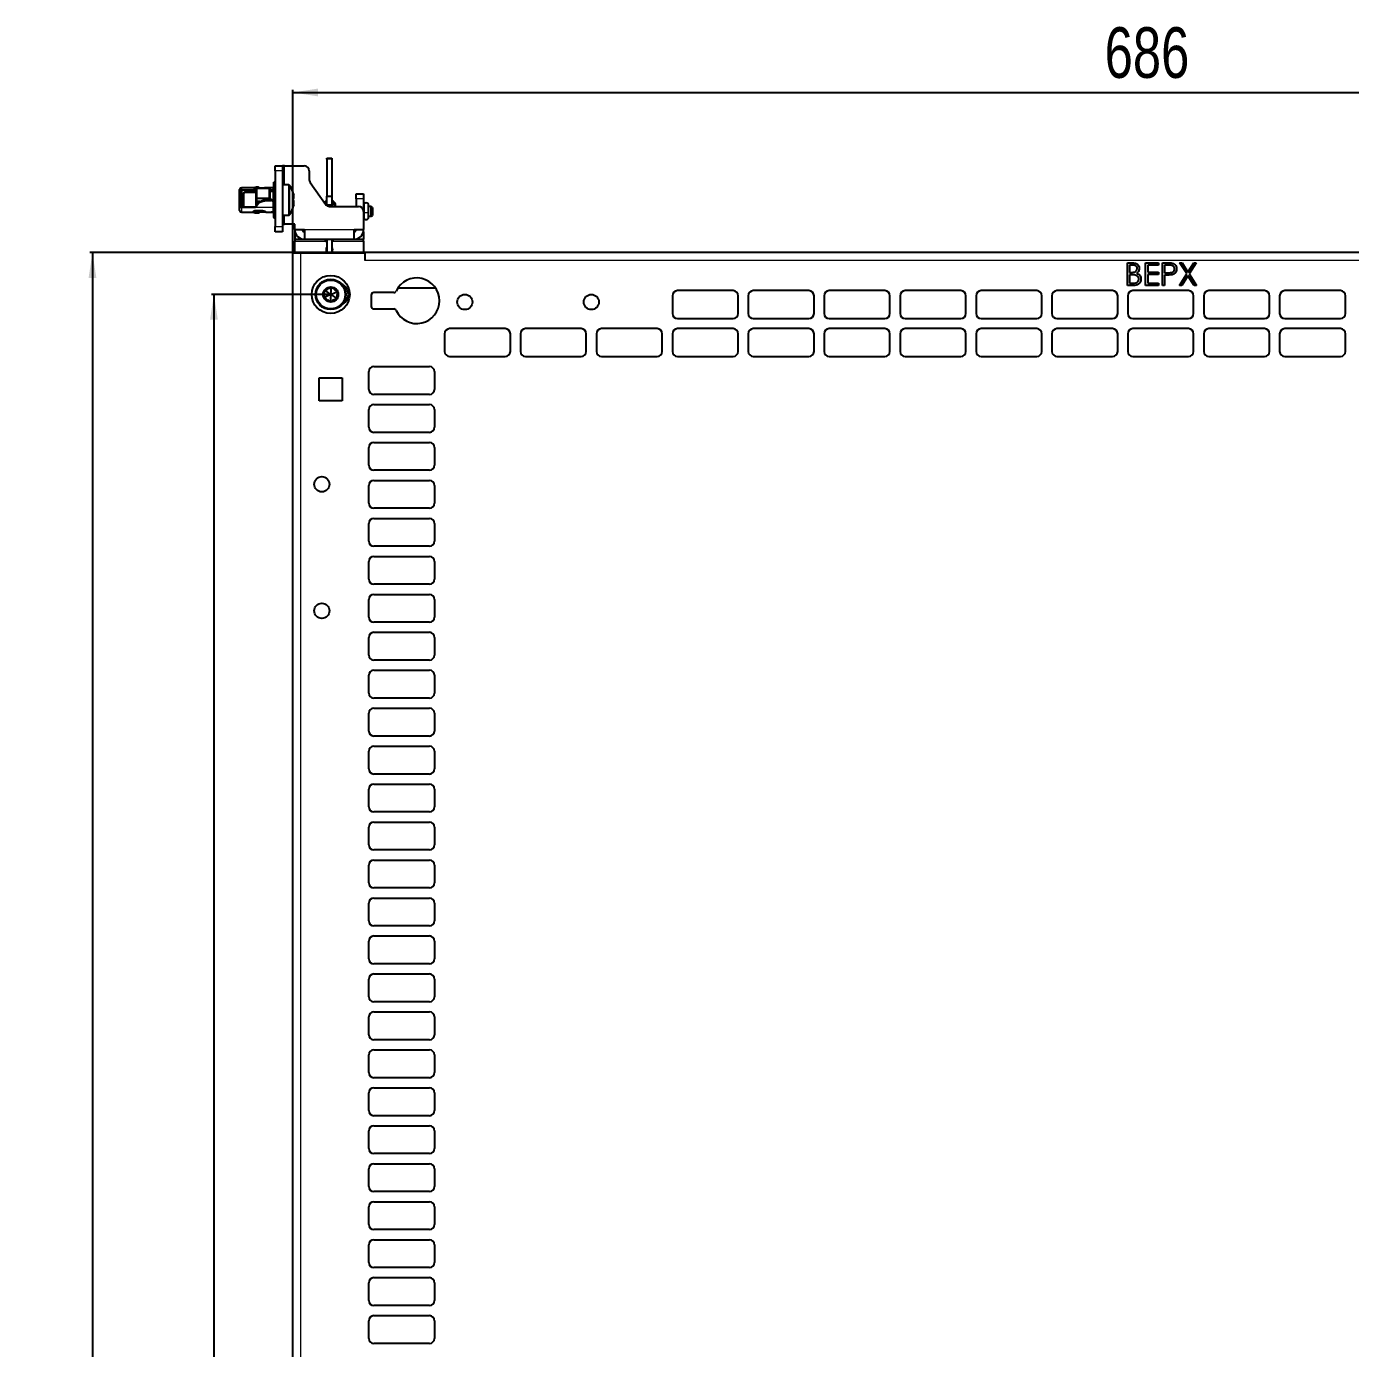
# Model space of a CAD drawing. Header units: millimetres. Extents: x -814 to 1058, y -456 to 1988.
# Drawn here: x -814 to -291, y 1390 to 1912 of the extents above; entities that cross this region are included whole.
import ezdxf

# ---------------------------------------------------------------- set-up
doc = ezdxf.new("R2010")
doc.units = ezdxf.units.MM
doc.layers.add('FORMAT', color=7, linetype='Continuous')
doc.styles.add('SLDTEXTSTYLE0', font='TXT', dxfattribs={"width": 0.75})
doc.dimstyles.new('SLDDIMSTYLE0', dxfattribs={"dimtxt": 20, "dimasz": 10, "dimexe": 0, "dimexo": 0.0625, "dimgap": 5, "dimtad": 2, "dimdec": 1, "dimrnd": 1e-09, "dimzin": 12, "dimdsep": 46, "dimtxsty": 'SLDTEXTSTYLE0', "dimsah": 1, "dimcen": 0.09, "dimadec": 0, "dimazin": 3, "dimtfac": 1, "dimtofl": 0, "dimtmove": 0, "dimatfit": 3, "dimfxl": 0, "dimfrac": 2, "dimtolj": 1, "dimtzin": 12, "dimarcsym": 0})

# ---------------------------------------------------------------- blocks, each defined once
blk = doc.blocks.new('_D')
at = {"layer": 'FORMAT'}
for p, q in [((-680.43, 1822.56), (-789.07, 1822.56)), ((-788.07, 1822.56), (-788.07, -260.46)), ((-680.43, -260.46), (-789.07, -260.46))]:
    blk.add_line(p, q, dxfattribs=at)
for points in [[(-788.07, 1822.56), (-789.61, 1812.56), (-786.53, 1812.56)], [(-788.07, -260.46), (-786.53, -250.46), (-789.61, -250.46)]]:
    blk.add_solid(points, dxfattribs=at)
at = {"layer": 'FORMAT', "insert": (-813.85, 751.49), "char_height": 20, "attachment_point": 1, "rotation": 90, "style": 'SLDTEXTSTYLE0'}
blk.add_mtext('2083', dxfattribs=at)
blk = doc.blocks.new('_D_1')
at = {"layer": 'FORMAT'}
for p, q in [((-708.92, 1822.56), (-708.92, 1886.85)), ((-708.92, 1885.85), (-22.92, 1885.85)), ((-22.92, 1822.56), (-22.92, 1886.85))]:
    blk.add_line(p, q, dxfattribs=at)
for points in [[(-708.92, 1885.85), (-698.92, 1884.31), (-698.92, 1887.39)], [(-22.92, 1885.85), (-32.92, 1887.39), (-32.92, 1884.31)]]:
    blk.add_solid(points, dxfattribs=at)
at = {"layer": 'FORMAT', "insert": (-388.09, 1911.63), "char_height": 20, "attachment_point": 1, "style": 'SLDTEXTSTYLE0'}
blk.add_mtext('686', dxfattribs=at)
blk = doc.blocks.new('_D_5')
at = {"layer": 'FORMAT'}
for p, q in [((-693.93, 1806.05), (-741.07, 1806.05)), ((-740.07, 1806.05), (-740.07, -243.95)), ((-693.93, -243.95), (-741.07, -243.95))]:
    blk.add_line(p, q, dxfattribs=at)
for points in [[(-740.07, 1806.05), (-741.61, 1796.05), (-738.53, 1796.05)], [(-740.07, -243.95), (-738.53, -233.95), (-741.61, -233.95)]]:
    blk.add_solid(points, dxfattribs=at)
at = {"layer": 'FORMAT', "insert": (-765.85, 751.49), "char_height": 20, "attachment_point": 1, "rotation": 90, "style": 'SLDTEXTSTYLE0'}
blk.add_mtext('2050', dxfattribs=at)

msp = doc.modelspace()

# ---------------------------------------------------------------- linework, layer by layer
at = {"color": 7, "linetype": 'Continuous', "lineweight": 25}
for p, q in [((-695.52, 1859.85), (-693.52, 1859.85)), ((-695.52, 1859.48), (-695.52, 1859.85)), ((-695.52, 1859.48), (-695.52, 1844.85)), ((-693.52, 1859.85), (-693.52, 1859.48)), ((-693.52, 1859.48), (-693.52, 1844.85)), ((-715.92, 1856.85), (-712.92, 1856.85)), ((-715.92, 1854.85), (-715.92, 1856.85)), ((-715.92, 1854.85), (-715.92, 1832.85)), ((-712.92, 1856.85), (-712.92, 1854.85)), ((-712.12, 1856.85), (-712.92, 1856.85)), ((-712.92, 1854.85), (-712.92, 1832.85)), ((-712.12, 1856.85), (-704.42, 1856.85)), ((-702.42, 1854.85), (-702.42, 1851.48)), ((-729.92, 1846.65), (-729.92, 1847.5)), ((-724.52, 1848.2), (-729.22, 1848.2)), ((-727.22, 1847.21), (-729.22, 1847.21)), ((-727.22, 1846.81), (-727.22, 1847.21)), ((-723.32, 1847.21), (-727.22, 1847.21)), ((-723.43, 1848.38), (-724.52, 1848.19)), ((-724.52, 1848.2), (-724.52, 1848.2)), ((-724.52, 1848.17), (-724.52, 1848.2)), ((-720.72, 1848.09), (-724.02, 1848.09)), ((-723.32, 1847.66), (-723.2, 1847.9)), ((-723.32, 1844.07), (-723.32, 1847.66)), ((-723.2, 1847.9), (-723.2, 1843.94)), ((-718.12, 1847.9), (-723.2, 1847.9)), ((-722, 1848.13), (-721.92, 1848.09)), ((-716.89, 1848.2), (-719.55, 1848.2)), ((-718.12, 1843.94), (-718.12, 1847.9)), ((-718.12, 1847.9), (-717.92, 1847.77)), ((-717.92, 1847.77), (-717.92, 1844.01)), ((-716.62, 1847.21), (-717.92, 1847.21)), ((-716.87, 1848.2), (-716.62, 1848.2)), ((-715.92, 1850.45), (-716.42, 1850.45)), ((-716.42, 1840.66), (-716.42, 1850.45)), ((-710.59, 1849.35), (-712.92, 1849.35)), ((-702.06, 1850.33), (-696.02, 1841.7)), ((-729.92, 1846.65), (-729.42, 1846.65)), ((-729.92, 1845.23), (-729.92, 1846.65)), ((-729.42, 1845.23), (-729.92, 1845.23)), ((-729.92, 1844.99), (-729.92, 1845.23)), ((-729.42, 1844.99), (-729.92, 1844.99)), ((-729.92, 1840.71), (-729.92, 1844.99)), ((-729.42, 1846.65), (-729.42, 1845.23)), ((-729.42, 1845.23), (-729.42, 1844.99)), ((-729.42, 1844.99), (-729.42, 1840.71)), ((-729.22, 1845.98), (-729.22, 1845.78)), ((-728.72, 1845.6), (-729.22, 1845.6)), ((-729.22, 1845.6), (-729.22, 1845.37)), ((-729.22, 1845.37), (-728.72, 1845.37)), ((-729.22, 1845.2), (-729.22, 1844.77)), ((-728.92, 1844.77), (-729.22, 1844.77)), ((-729.22, 1844.77), (-729.22, 1844.62)), ((-729.22, 1844.62), (-728.92, 1844.62)), ((-729.22, 1842.08), (-728.92, 1842.08)), ((-728.92, 1840.85), (-728.92, 1845.37)), ((-728.72, 1845.37), (-728.72, 1845.6)), ((-728.42, 1845.73), (-728.42, 1840.71)), ((-723.32, 1846.35), (-727.74, 1846.35)), ((-727.22, 1846.81), (-723.32, 1846.81)), ((-723.62, 1840.71), (-722.46, 1842.3)), ((-722.46, 1842), (-723.62, 1840.41)), ((-723.32, 1844.07), (-723.2, 1843.94)), ((-723.32, 1842.88), (-723.32, 1844.07)), ((-723.32, 1842.88), (-723.2, 1842.74)), ((-723.32, 1841.13), (-723.32, 1842.88)), ((-718.12, 1843.94), (-723.2, 1843.94)), ((-723.2, 1843.94), (-723.2, 1842.74)), ((-721.97, 1842.74), (-723.2, 1842.74)), ((-723.2, 1842.74), (-723.2, 1841.29)), ((-719.71, 1843.39), (-720.55, 1843.29)), ((-718.12, 1843.41), (-719.52, 1843.41)), ((-719.52, 1843.2), (-717.37, 1843.2)), ((-718.12, 1843.94), (-717.92, 1844.01)), ((-718.12, 1843.41), (-718.12, 1843.94)), ((-717.92, 1843.49), (-718.12, 1843.41)), ((-717.92, 1846.81), (-716.62, 1846.81)), ((-717.92, 1844.01), (-717.92, 1843.49)), ((-717.37, 1843.5), (-717.92, 1843.5)), ((-716.72, 1846.81), (-716.72, 1843.14)), ((-716.42, 1846.35), (-716.72, 1846.35)), ((-716.42, 1843.19), (-716.72, 1843.15)), ((-716.62, 1842.9), (-716.62, 1842.6)), ((-716.62, 1842.6), (-716.62, 1840.41)), ((-695.52, 1844.85), (-693.52, 1844.85)), ((-695.52, 1841.35), (-695.52, 1844.85)), ((-693.52, 1844.85), (-693.52, 1841.35)), ((-683.92, 1845.85), (-680.92, 1845.85)), ((-683.92, 1843.85), (-683.92, 1845.85)), ((-683.92, 1843.85), (-683.92, 1840.85)), ((-680.92, 1845.85), (-680.92, 1843.85)), ((-680.92, 1843.85), (-680.92, 1838.85)), ((-729.42, 1840.71), (-729.92, 1840.71)), ((-729.92, 1839.2), (-729.92, 1840.71)), ((-729.22, 1841.33), (-728.92, 1841.33)), ((-729.22, 1840.71), (-729.22, 1841.33)), ((-729.22, 1840.71), (-723.62, 1840.71)), ((-723.62, 1840.41), (-729.22, 1840.41)), ((-729.22, 1838.5), (-724.52, 1838.5)), ((-728.92, 1840.85), (-728.78, 1840.71)), ((-724.52, 1838.72), (-724.52, 1838.85)), ((-724.52, 1838.72), (-724.52, 1838.5)), ((-724.52, 1838.51), (-723.43, 1838.32)), ((-720.72, 1839.06), (-724.02, 1839.06)), ((-723.62, 1840.71), (-723.62, 1840.41)), ((-720.72, 1838.61), (-721.92, 1838.61)), ((-721.59, 1838.86), (-721.7, 1839.06)), ((-721.59, 1838.86), (-721.59, 1838.85)), ((-719.55, 1838.5), (-716.89, 1838.5)), ((-719.52, 1838.5), (-719.55, 1838.5)), ((-719.52, 1838.5), (-719.52, 1838.63)), ((-717.42, 1838.53), (-717.42, 1838.55)), ((-716.87, 1838.67), (-716.62, 1838.67)), ((-716.87, 1838.5), (-716.62, 1838.5)), ((-716.42, 1840.66), (-715.92, 1840.66)), ((-716.42, 1840.29), (-716.42, 1839.05)), ((-716.42, 1839.05), (-715.92, 1839.05)), ((-716.42, 1836.5), (-716.42, 1839.05)), ((-715.93, 1840.35), (-715.92, 1840.35)), ((-712.92, 1837.35), (-710.59, 1837.35)), ((-693.52, 1841.35), (-695.52, 1841.35)), ((-695.52, 1841.35), (-695.52, 1841.21)), ((-694.38, 1840.85), (-682.92, 1840.85)), ((-693.52, 1841.35), (-693.52, 1840.85)), ((-692.59, 1841.33), (-692.59, 1840.85)), ((-692.59, 1841.33), (-692.59, 1841.32)), ((-691.99, 1840.85), (-691.99, 1841.33)), ((-680.88, 1840.75), (-680.92, 1840.75)), ((-680.92, 1838.85), (-680.92, 1831.65)), ((-680.92, 1836.95), (-680.88, 1836.95)), ((-680.88, 1841.26), (-680.88, 1838.52)), ((-680.88, 1838.52), (-680.88, 1836.56)), ((-678.98, 1838.52), (-678.98, 1841.26)), ((-677.97, 1840.75), (-678.98, 1840.75)), ((-678.98, 1836.56), (-678.98, 1838.52)), ((-678.98, 1836.95), (-677.97, 1836.95)), ((-677.47, 1840.46), (-677.97, 1840.75)), ((-677.97, 1836.95), (-677.97, 1840.75)), ((-677.97, 1836.95), (-677.47, 1837.24)), ((-677.47, 1840.46), (-677.47, 1837.24)), ((-715.92, 1836.5), (-716.42, 1836.5)), ((-716.42, 1836.5), (-716.42, 1836.25)), ((-715.92, 1836.25), (-716.42, 1836.25)), ((-715.92, 1830.85), (-715.92, 1832.85)), ((-712.92, 1833.85), (-712.12, 1833.85)), ((-712.92, 1832.85), (-712.92, 1830.85)), ((-708.12, 1833.85), (-712.12, 1833.85)), ((-708.12, 1831.65), (-708.12, 1833.85)), ((-708.12, 1831.65), (-704.32, 1831.65)), ((-704.32, 1831.65), (-704.32, 1827.85)), ((-684.72, 1831.65), (-680.92, 1831.65)), ((-684.72, 1827.85), (-684.72, 1831.65)), ((-712.92, 1830.85), (-715.92, 1830.85)), ((-708.12, 1830.85), (-708.12, 1827.85)), ((-708.03, 1830.85), (-708.12, 1830.85)), ((-708.12, 1827.85), (-704.32, 1827.85)), ((-708.12, 1827.85), (-708.12, 1827.05)), ((-708.12, 1822.55), (-708.12, 1827.05)), ((-704.32, 1827.85), (-696.02, 1827.85)), ((-696.02, 1827.85), (-693.02, 1827.85)), ((-696.02, 1827.05), (-696.02, 1827.85)), ((-696.02, 1827.05), (-695.52, 1827.05)), ((-695.52, 1827.85), (-695.52, 1822.55)), ((-693.52, 1827.85), (-693.52, 1822.55)), ((-693.52, 1827.05), (-693.02, 1827.05)), ((-693.02, 1827.85), (-684.72, 1827.85)), ((-693.02, 1827.85), (-693.02, 1827.05)), ((-684.72, 1827.85), (-680.92, 1827.85)), ((-680.92, 1830.85), (-681, 1830.85)), ((-680.92, 1830.85), (-680.92, 1827.85)), ((-680.92, 1827.05), (-680.92, 1827.85)), ((-680.92, 1827.05), (-680.92, 1822.55)), ((-708.92, -260.45), (-708.92, 1822.55)), ((-708.92, 1822.55), (-705.82, 1822.55)), ((-705.82, 1822.55), (-680.42, 1822.55)), ((-680.42, 1822.55), (-680.42, 1822.56)), ((-51.42, 1822.56), (-680.42, 1822.56)), ((-680.42, 1822.55), (-680.42, 1819.46)), ((-379.03, 1818.56), (-377.28, 1818.56)), ((-379.03, 1809.56), (-379.03, 1818.56)), ((-378.22, 1817.64), (-378.22, 1814.75)), ((-377.13, 1817.64), (-378.22, 1817.64)), ((-371.88, 1818.56), (-366.8, 1818.56)), ((-371.88, 1809.56), (-371.88, 1818.56)), ((-371.07, 1817.64), (-371.07, 1814.87)), ((-366.8, 1817.64), (-371.07, 1817.64)), ((-366.8, 1818.56), (-366.8, 1817.64)), ((-365.19, 1818.56), (-363.42, 1818.56)), ((-365.19, 1809.56), (-365.19, 1818.56)), ((-364.38, 1817.64), (-364.38, 1814.64)), ((-362.73, 1817.64), (-364.38, 1817.64)), ((-358.44, 1818.56), (-357.5, 1818.56)), ((-355.61, 1814.15), (-358.44, 1818.56)), ((-357.5, 1818.56), (-355.15, 1814.88)), ((-355.15, 1814.88), (-352.79, 1818.56)), ((-351.86, 1818.56), (-354.68, 1814.15)), ((-352.79, 1818.56), (-351.86, 1818.56)), ((-378.22, 1814.75), (-377.68, 1814.75)), ((-377.69, 1813.83), (-378.22, 1813.83)), ((-378.22, 1813.83), (-378.22, 1810.48)), ((-378.22, 1810.48), (-377.07, 1810.48)), ((-371.07, 1814.87), (-366.8, 1814.87)), ((-371.07, 1813.94), (-371.07, 1810.48)), ((-366.8, 1813.94), (-371.07, 1813.94)), ((-371.07, 1810.48), (-366.8, 1810.48)), ((-366.8, 1814.87), (-366.8, 1813.94)), ((-366.8, 1810.48), (-366.8, 1809.56)), ((-364.38, 1814.64), (-362.8, 1814.62)), ((-364.38, 1813.71), (-364.38, 1809.56)), ((-363.73, 1813.71), (-364.38, 1813.71)), ((-358.55, 1809.56), (-355.61, 1814.15)), ((-355.15, 1813.42), (-357.62, 1809.56)), ((-352.67, 1809.56), (-355.15, 1813.42)), ((-354.68, 1814.15), (-351.74, 1809.56)), ((-693.92, 1806.05), (-696.53, 1804.83)), ((-693.92, 1806.05), (-696.28, 1807.7)), ((-693.92, 1806.05), (-694.17, 1803.17)), ((-693.92, 1806.05), (-693.67, 1808.92)), ((-693.92, 1806.05), (-691.3, 1807.27)), ((-693.92, 1806.05), (-691.55, 1804.39)), ((-677.92, 1805.81), (-677.92, 1801.31)), ((-668.97, 1806.81), (-676.92, 1806.81)), ((-652.44, 1808.56), (-667.4, 1808.56)), ((-558.92, 1805.55), (-558.92, 1798.55)), ((-534.92, 1807.55), (-556.92, 1807.55)), ((-532.92, 1798.55), (-532.92, 1805.55)), ((-528.92, 1805.55), (-528.92, 1798.55)), ((-504.92, 1807.55), (-526.92, 1807.55)), ((-502.92, 1798.55), (-502.92, 1805.55)), ((-498.92, 1805.55), (-498.92, 1798.55)), ((-474.92, 1807.55), (-496.92, 1807.55)), ((-472.92, 1798.55), (-472.92, 1805.55)), ((-468.92, 1805.55), (-468.92, 1798.55)), ((-444.92, 1807.55), (-466.92, 1807.55)), ((-442.92, 1798.55), (-442.92, 1805.55)), ((-438.92, 1805.55), (-438.92, 1798.55)), ((-414.92, 1807.55), (-436.92, 1807.55)), ((-412.92, 1798.55), (-412.92, 1805.55)), ((-408.92, 1805.55), (-408.92, 1798.55)), ((-384.92, 1807.55), (-406.92, 1807.55)), ((-382.92, 1798.55), (-382.92, 1805.55)), ((-376.6, 1809.56), (-379.03, 1809.56)), ((-378.92, 1805.55), (-378.92, 1798.55)), ((-354.92, 1807.55), (-376.92, 1807.55)), ((-366.8, 1809.56), (-371.88, 1809.56)), ((-364.38, 1809.56), (-365.19, 1809.56)), ((-357.62, 1809.56), (-358.55, 1809.56)), ((-352.92, 1798.55), (-352.92, 1805.55)), ((-351.74, 1809.56), (-352.67, 1809.56)), ((-348.92, 1805.55), (-348.92, 1798.55)), ((-324.92, 1807.55), (-346.92, 1807.55)), ((-322.92, 1798.55), (-322.92, 1805.55)), ((-318.92, 1805.55), (-318.92, 1798.55)), ((-294.92, 1807.55), (-316.92, 1807.55)), ((-292.92, 1798.55), (-292.92, 1805.55)), ((-676.92, 1800.31), (-668.97, 1800.31)), ((-556.92, 1796.55), (-534.92, 1796.55)), ((-526.92, 1796.55), (-504.92, 1796.55)), ((-496.92, 1796.55), (-474.92, 1796.55)), ((-466.92, 1796.55), (-444.92, 1796.55)), ((-436.92, 1796.55), (-414.92, 1796.55)), ((-406.92, 1796.55), (-384.92, 1796.55)), ((-376.92, 1796.55), (-354.92, 1796.55)), ((-346.92, 1796.55), (-324.92, 1796.55)), ((-316.92, 1796.55), (-294.92, 1796.55)), ((-648.92, 1790.55), (-648.92, 1783.55)), ((-624.92, 1792.55), (-646.92, 1792.55)), ((-622.92, 1783.55), (-622.92, 1790.55)), ((-618.92, 1790.55), (-618.92, 1783.55)), ((-594.92, 1792.55), (-616.92, 1792.55)), ((-592.92, 1783.55), (-592.92, 1790.55)), ((-588.92, 1790.55), (-588.92, 1783.55)), ((-564.92, 1792.55), (-586.92, 1792.55)), ((-562.92, 1783.55), (-562.92, 1790.55)), ((-558.92, 1790.55), (-558.92, 1783.55)), ((-534.92, 1792.55), (-556.92, 1792.55)), ((-532.92, 1783.55), (-532.92, 1790.55)), ((-528.92, 1790.55), (-528.92, 1783.55)), ((-504.92, 1792.55), (-526.92, 1792.55)), ((-502.92, 1783.55), (-502.92, 1790.55)), ((-498.92, 1790.55), (-498.92, 1783.55)), ((-474.92, 1792.55), (-496.92, 1792.55)), ((-472.92, 1783.55), (-472.92, 1790.55)), ((-468.92, 1790.55), (-468.92, 1783.55)), ((-444.92, 1792.55), (-466.92, 1792.55)), ((-442.92, 1783.55), (-442.92, 1790.55)), ((-438.92, 1790.55), (-438.92, 1783.55)), ((-414.92, 1792.55), (-436.92, 1792.55)), ((-412.92, 1783.55), (-412.92, 1790.55)), ((-408.92, 1790.55), (-408.92, 1783.55)), ((-384.92, 1792.55), (-406.92, 1792.55)), ((-382.92, 1783.55), (-382.92, 1790.55)), ((-378.92, 1790.55), (-378.92, 1783.55)), ((-354.92, 1792.55), (-376.92, 1792.55)), ((-352.92, 1783.55), (-352.92, 1790.55)), ((-348.92, 1790.55), (-348.92, 1783.55)), ((-324.92, 1792.55), (-346.92, 1792.55)), ((-322.92, 1783.55), (-322.92, 1790.55)), ((-318.92, 1790.55), (-318.92, 1783.55)), ((-294.92, 1792.55), (-316.92, 1792.55)), ((-292.92, 1783.55), (-292.92, 1790.55)), ((-646.92, 1781.55), (-624.92, 1781.55)), ((-616.92, 1781.55), (-594.92, 1781.55)), ((-586.92, 1781.55), (-564.92, 1781.55)), ((-556.92, 1781.55), (-534.92, 1781.55)), ((-526.92, 1781.55), (-504.92, 1781.55)), ((-496.92, 1781.55), (-474.92, 1781.55)), ((-466.92, 1781.55), (-444.92, 1781.55)), ((-436.92, 1781.55), (-414.92, 1781.55)), ((-406.92, 1781.55), (-384.92, 1781.55)), ((-376.92, 1781.55), (-354.92, 1781.55)), ((-346.92, 1781.55), (-324.92, 1781.55)), ((-316.92, 1781.55), (-294.92, 1781.55)), ((-678.92, 1768.55), (-678.92, 1775.55)), ((-676.92, 1777.55), (-654.92, 1777.55)), ((-652.92, 1775.55), (-652.92, 1768.55)), ((-698.42, 1773.05), (-689.42, 1773.05)), ((-698.42, 1764.05), (-698.42, 1773.05)), ((-689.42, 1773.05), (-689.42, 1764.05)), ((-689.42, 1764.05), (-698.42, 1764.05)), ((-654.92, 1766.55), (-676.92, 1766.55)), ((-678.92, 1753.55), (-678.92, 1760.55)), ((-676.92, 1762.55), (-654.92, 1762.55)), ((-652.92, 1760.55), (-652.92, 1753.55)), ((-654.92, 1751.55), (-676.92, 1751.55)), ((-678.92, 1738.55), (-678.92, 1745.55)), ((-676.92, 1747.55), (-654.92, 1747.55)), ((-652.92, 1745.55), (-652.92, 1738.55)), ((-654.92, 1736.55), (-676.92, 1736.55)), ((-676.92, 1732.55), (-654.92, 1732.55)), ((-678.92, 1723.55), (-678.92, 1730.55)), ((-652.92, 1730.55), (-652.92, 1723.55)), ((-654.92, 1721.55), (-676.92, 1721.55)), ((-676.92, 1717.55), (-654.92, 1717.55)), ((-678.92, 1708.55), (-678.92, 1715.55)), ((-652.92, 1715.55), (-652.92, 1708.55)), ((-654.92, 1706.55), (-676.92, 1706.55)), ((-678.92, 1693.55), (-678.92, 1700.55)), ((-676.92, 1702.55), (-654.92, 1702.55)), ((-652.92, 1700.55), (-652.92, 1693.55)), ((-654.92, 1691.55), (-676.92, 1691.55)), ((-678.92, 1678.55), (-678.92, 1685.55)), ((-676.92, 1687.55), (-654.92, 1687.55)), ((-652.92, 1685.55), (-652.92, 1678.55)), ((-654.92, 1676.55), (-676.92, 1676.55)), ((-678.92, 1663.55), (-678.92, 1670.55)), ((-676.92, 1672.55), (-654.92, 1672.55)), ((-652.92, 1670.55), (-652.92, 1663.55)), ((-654.92, 1661.55), (-676.92, 1661.55)), ((-678.92, 1648.55), (-678.92, 1655.55)), ((-676.92, 1657.55), (-654.92, 1657.55)), ((-652.92, 1655.55), (-652.92, 1648.55)), ((-654.92, 1646.55), (-676.92, 1646.55)), ((-678.92, 1633.55), (-678.92, 1640.55)), ((-676.92, 1642.55), (-654.92, 1642.55)), ((-652.92, 1640.55), (-652.92, 1633.55)), ((-654.92, 1631.55), (-676.92, 1631.55)), ((-676.92, 1627.55), (-654.92, 1627.55)), ((-678.92, 1618.55), (-678.92, 1625.55)), ((-652.92, 1625.55), (-652.92, 1618.55)), ((-654.92, 1616.55), (-676.92, 1616.55)), ((-676.92, 1612.55), (-654.92, 1612.55)), ((-678.92, 1603.55), (-678.92, 1610.55)), ((-652.92, 1610.55), (-652.92, 1603.55)), ((-654.92, 1601.55), (-676.92, 1601.55)), ((-676.92, 1597.55), (-654.92, 1597.55)), ((-678.92, 1588.55), (-678.92, 1595.55)), ((-652.92, 1595.55), (-652.92, 1588.55)), ((-654.92, 1586.55), (-676.92, 1586.55)), ((-678.92, 1573.55), (-678.92, 1580.55)), ((-676.92, 1582.55), (-654.92, 1582.55)), ((-652.92, 1580.55), (-652.92, 1573.55)), ((-654.92, 1571.55), (-676.92, 1571.55)), ((-678.92, 1558.55), (-678.92, 1565.55)), ((-676.92, 1567.55), (-654.92, 1567.55)), ((-652.92, 1565.55), (-652.92, 1558.55)), ((-654.92, 1556.55), (-676.92, 1556.55)), ((-678.92, 1543.55), (-678.92, 1550.55)), ((-676.92, 1552.55), (-654.92, 1552.55)), ((-652.92, 1550.55), (-652.92, 1543.55)), ((-654.92, 1541.55), (-676.92, 1541.55)), ((-678.92, 1528.55), (-678.92, 1535.55)), ((-676.92, 1537.55), (-654.92, 1537.55)), ((-652.92, 1535.55), (-652.92, 1528.55)), ((-654.92, 1526.55), (-676.92, 1526.55)), ((-678.92, 1513.55), (-678.92, 1520.55)), ((-676.92, 1522.55), (-654.92, 1522.55)), ((-652.92, 1520.55), (-652.92, 1513.55)), ((-654.92, 1511.55), (-676.92, 1511.55)), ((-676.92, 1507.55), (-654.92, 1507.55)), ((-678.92, 1498.55), (-678.92, 1505.55)), ((-652.92, 1505.55), (-652.92, 1498.55)), ((-654.92, 1496.55), (-676.92, 1496.55)), ((-676.92, 1492.55), (-654.92, 1492.55)), ((-678.92, 1483.55), (-678.92, 1490.55)), ((-652.92, 1490.55), (-652.92, 1483.55)), ((-654.92, 1481.55), (-676.92, 1481.55)), ((-678.92, 1468.55), (-678.92, 1475.55)), ((-676.92, 1477.55), (-654.92, 1477.55)), ((-652.92, 1475.55), (-652.92, 1468.55)), ((-654.92, 1466.55), (-676.92, 1466.55)), ((-678.92, 1453.55), (-678.92, 1460.55)), ((-676.92, 1462.55), (-654.92, 1462.55)), ((-652.92, 1460.55), (-652.92, 1453.55)), ((-654.92, 1451.55), (-676.92, 1451.55)), ((-678.92, 1438.55), (-678.92, 1445.55)), ((-676.92, 1447.55), (-654.92, 1447.55)), ((-652.92, 1445.55), (-652.92, 1438.55)), ((-654.92, 1436.55), (-676.92, 1436.55)), ((-678.92, 1423.55), (-678.92, 1430.55)), ((-676.92, 1432.55), (-654.92, 1432.55)), ((-652.92, 1430.55), (-652.92, 1423.55)), ((-654.92, 1421.55), (-676.92, 1421.55)), ((-678.92, 1408.55), (-678.92, 1415.55)), ((-676.92, 1417.55), (-654.92, 1417.55)), ((-652.92, 1415.55), (-652.92, 1408.55)), ((-654.92, 1406.55), (-676.92, 1406.55)), ((-676.92, 1402.55), (-654.92, 1402.55)), ((-678.92, 1393.55), (-678.92, 1400.55)), ((-652.92, 1400.55), (-652.92, 1393.55)), ((-654.92, 1391.55), (-676.92, 1391.55))]:
    msp.add_line(p, q, dxfattribs=at)
at = {"color": 8, "linetype": 'Continuous', "lineweight": 18}
for p, q in [((-693.52, 1859.48), (-695.52, 1859.48)), ((-712.92, 1854.85), (-715.92, 1854.85)), ((-712.12, 1849.35), (-712.12, 1856.85)), ((-729.22, 1848.2), (-729.22, 1847.21)), ((-722.02, 1848.09), (-722, 1848.13)), ((-716.62, 1847.21), (-716.62, 1848.2)), ((-710.59, 1849.35), (-710.59, 1837.35)), ((-710.15, 1849.12), (-710.15, 1837.58)), ((-722.46, 1842.3), (-722.46, 1842)), ((-719.71, 1843.18), (-719.71, 1843.39)), ((-719.52, 1843.41), (-719.52, 1843.2)), ((-717.37, 1843.2), (-717.37, 1843.5)), ((-716.62, 1846.35), (-716.62, 1846.81)), ((-680.92, 1843.85), (-683.92, 1843.85)), ((-729.22, 1840.41), (-729.22, 1838.5)), ((-716.62, 1840.41), (-723.62, 1840.41)), ((-720.72, 1838.61), (-720.72, 1839.06)), ((-716.87, 1838.67), (-716.87, 1838.5)), ((-716.62, 1838.67), (-716.62, 1840.41)), ((-712.12, 1833.85), (-712.12, 1837.35)), ((-715.92, 1832.85), (-712.92, 1832.85)), ((-704.32, 1831.65), (-684.72, 1831.65)), ((-708.12, 1827.05), (-696.02, 1827.05)), ((-693.02, 1827.05), (-680.92, 1827.05)), ((-705.82, 1822.55), (-705.82, -260.45)), ((-51.42, 1819.46), (-680.42, 1819.46))]:
    msp.add_line(p, q, dxfattribs=at)
at = {"color": 7, "linetype": 'Continuous', "lineweight": 25, "flags": 128}
for points in [[(-729.42, 1845.86), (-729.42, 1845.89), (-729.4, 1845.91), (-729.39, 1845.93), (-729.36, 1845.95), (-729.33, 1845.96), (-729.3, 1845.98), (-729.26, 1845.98), (-729.22, 1845.98)], [(-716.42, 1846.83), (-716.48, 1846.82), (-716.62, 1846.81)], [(-729.42, 1840.83), (-729.42, 1840.81), (-729.4, 1840.79), (-729.39, 1840.77), (-729.36, 1840.75), (-729.33, 1840.73), (-729.3, 1840.72), (-729.26, 1840.72), (-729.22, 1840.71)], [(-716.42, 1840.7), (-716.48, 1840.71), (-716.62, 1840.71)], [(-716.42, 1840.29), (-716.42, 1840.31), (-716.43, 1840.34), (-716.45, 1840.36), (-716.48, 1840.38), (-716.51, 1840.39), (-716.54, 1840.4), (-716.58, 1840.41), (-716.62, 1840.41)], [(-693.52, 1824.55), (-693.36, 1824.28), (-693.27, 1823.8)], [(-693.27, 1823.8), (-693.36, 1823.32), (-693.52, 1823.05)]]:
    msp.add_lwpolyline(points, dxfattribs=at)
at = {"color": 8, "linetype": 'Continuous', "lineweight": 18, "flags": 128}
msp.add_lwpolyline([(-692.59, 1841.32), (-692.59, 1841.32), (-692.57, 1841.25), (-692.5, 1841.19), (-692.4, 1841.15), (-692.28, 1841.14), (-692.17, 1841.16), (-692.07, 1841.2), (-692.01, 1841.27), (-691.99, 1841.33)], dxfattribs=at)
at = {"color": 7, "linetype": 'Continuous', "lineweight": 25}
for centre, radius in [((-693.92, 1806.05), 7.5), ((-693.92, 1806.05), 6), ((-693.92, 1806.05), 5.7), ((-693.92, 1806.05), 3), ((-640.92, 1803.06), 3), ((-590.92, 1803.06), 3), ((-697.42, 1731.05), 3), ((-697.42, 1681.05), 3)]:
    msp.add_circle(centre, radius, dxfattribs=at)
for centre, radius, start, end in [((-704.42, 1854.85), 2, 360, 90), ((-729.22, 1847.5), 0.7, 90, 180), ((-729.28, 1846.57), 0.641, 84.2482, 172.7634), ((-716.62, 1848.4), 0.2, 269.9998, 359.9998), ((-716.6, 1847.39), 0.183, 264.2482, 352.7634), ((-710.59, 1848.81), 0.54, 35.2515, 90), ((-718.32, 1843.35), 10, 10.8849, 35.2515), ((-700.42, 1851.48), 2, 180, 214.992), ((-729.24, 1846.63), 0.183, 84.2482, 172.7634), ((-719.52, 1842.26), 0.932, 89.97, 102.0278), ((-717.3, 1842.82), 0.687, 7.2366, 95.7518), ((-717.3, 1842.51), 0.687, 7.2366, 95.7518), ((-679.93, 1841.26), 0.95, 0, 180), ((-729.22, 1839.2), 0.7, 180, 270), ((-729.31, 1841.12), 0.71, 215.1313, 277.0089), ((-716.62, 1838.47), 0.197, 1.0398, 91.0034), ((-716.62, 1838.3), 0.2, 0.0002, 90.0002), ((-716.37, 1840.21), 0.46, 10.179, 76.8719), ((-710.59, 1837.89), 0.54, 270, 324.7485), ((-718.32, 1843.35), 10, 324.7485, 349.0216), ((-694.38, 1842.85), 2, 214.992, 270), ((-682.92, 1838.85), 2, 0, 90), ((-679.93, 1836.56), 0.95, 180, 0), ((-704.32, 1831.65), 3.8, 180, 270), ((-704.32, 1831.65), 0.8, 180, 270), ((-684.72, 1831.65), 0.8, 270, 0), ((-684.72, 1831.65), 3.8, 270, 0), ((-694.52, 1823.8), 1.25, 143.1301, 216.8699), ((-659.92, 1803.56), 9, 205.1507, 154.8493), ((-691.42, 1806.05), 4.5, 294.9749, 65.0251), ((-676.92, 1805.81), 1, 90, 180), ((-668.97, 1807.81), 1, 270, 334.8493), ((-556.92, 1805.55), 2, 90, 180), ((-534.92, 1805.55), 2, 0, 90), ((-526.92, 1805.55), 2, 90, 180), ((-504.92, 1805.55), 2, 0, 90), ((-496.92, 1805.55), 2, 90, 180), ((-474.92, 1805.55), 2, 0, 90), ((-466.92, 1805.55), 2, 90, 180), ((-444.92, 1805.55), 2, 0, 90), ((-436.92, 1805.55), 2, 90, 180), ((-414.92, 1805.55), 2, 0, 90), ((-406.92, 1805.55), 2, 90, 180), ((-384.92, 1805.55), 2, 0, 90), ((-376.92, 1805.55), 2, 90, 180), ((-354.92, 1805.55), 2, 0, 90), ((-346.92, 1805.55), 2, 90, 180), ((-324.92, 1805.55), 2, 0, 90), ((-316.92, 1805.55), 2, 90, 180), ((-294.92, 1805.55), 2, 0, 90), ((-676.92, 1801.31), 1, 180, 270), ((-668.97, 1799.31), 1, 25.1507, 90), ((-556.92, 1798.55), 2, 180, 270), ((-534.92, 1798.55), 2, 270, 0), ((-526.92, 1798.55), 2, 180, 270), ((-504.92, 1798.55), 2, 270, 0), ((-496.92, 1798.55), 2, 180, 270), ((-474.92, 1798.55), 2, 270, 0), ((-466.92, 1798.55), 2, 180, 270), ((-444.92, 1798.55), 2, 270, 0), ((-436.92, 1798.55), 2, 180, 270), ((-414.92, 1798.55), 2, 270, 0), ((-406.92, 1798.55), 2, 180, 270), ((-384.92, 1798.55), 2, 270, 0), ((-376.92, 1798.55), 2, 180, 270), ((-354.92, 1798.55), 2, 270, 0), ((-346.92, 1798.55), 2, 180, 270), ((-324.92, 1798.55), 2, 270, 0), ((-316.92, 1798.55), 2, 180, 270), ((-294.92, 1798.55), 2, 270, 0), ((-646.92, 1790.55), 2, 90, 180), ((-624.92, 1790.55), 2, 0, 90), ((-616.92, 1790.55), 2, 90, 180), ((-594.92, 1790.55), 2, 0, 90), ((-586.92, 1790.55), 2, 90, 180), ((-564.92, 1790.55), 2, 0, 90), ((-556.92, 1790.55), 2, 90, 180), ((-534.92, 1790.55), 2, 0, 90), ((-526.92, 1790.55), 2, 90, 180), ((-504.92, 1790.55), 2, 0, 90), ((-496.92, 1790.55), 2, 90, 180), ((-474.92, 1790.55), 2, 0, 90), ((-466.92, 1790.55), 2, 90, 180), ((-444.92, 1790.55), 2, 0, 90), ((-436.92, 1790.55), 2, 90, 180), ((-414.92, 1790.55), 2, 0, 90), ((-406.92, 1790.55), 2, 90, 180), ((-384.92, 1790.55), 2, 0, 90), ((-376.92, 1790.55), 2, 90, 180), ((-354.92, 1790.55), 2, 0, 90), ((-346.92, 1790.55), 2, 90, 180), ((-324.92, 1790.55), 2, 0, 90), ((-316.92, 1790.55), 2, 90, 180), ((-294.92, 1790.55), 2, 0, 90), ((-646.92, 1783.55), 2, 180, 270), ((-624.92, 1783.55), 2, 270, 0), ((-616.92, 1783.55), 2, 180, 270), ((-594.92, 1783.55), 2, 270, 0), ((-586.92, 1783.55), 2, 180, 270), ((-564.92, 1783.55), 2, 270, 0), ((-556.92, 1783.55), 2, 180, 270), ((-534.92, 1783.55), 2, 270, 0), ((-526.92, 1783.55), 2, 180, 270), ((-504.92, 1783.55), 2, 270, 0), ((-496.92, 1783.55), 2, 180, 270), ((-474.92, 1783.55), 2, 270, 0), ((-466.92, 1783.55), 2, 180, 270), ((-444.92, 1783.55), 2, 270, 0), ((-436.92, 1783.55), 2, 180, 270), ((-414.92, 1783.55), 2, 270, 0), ((-406.92, 1783.55), 2, 180, 270), ((-384.92, 1783.55), 2, 270, 0), ((-376.92, 1783.55), 2, 180, 270), ((-354.92, 1783.55), 2, 270, 0), ((-346.92, 1783.55), 2, 180, 270), ((-324.92, 1783.55), 2, 270, 0), ((-316.92, 1783.55), 2, 180, 270), ((-294.92, 1783.55), 2, 270, 0), ((-676.92, 1775.55), 2, 90, 180), ((-654.92, 1775.55), 2, 0, 90), ((-676.92, 1768.55), 2, 180, 270), ((-654.92, 1768.55), 2, 270, 0), ((-676.92, 1760.55), 2, 90, 180), ((-654.92, 1760.55), 2, 0, 90), ((-676.92, 1753.55), 2, 180, 270), ((-654.92, 1753.55), 2, 270, 0), ((-676.92, 1745.55), 2, 90, 180), ((-654.92, 1745.55), 2, 0, 90), ((-676.92, 1738.55), 2, 180, 270), ((-654.92, 1738.55), 2, 270, 360), ((-676.92, 1730.55), 2, 90, 180), ((-654.92, 1730.55), 2, 0, 90), ((-676.92, 1723.55), 2, 180, 270), ((-654.92, 1723.55), 2, 270, 360), ((-676.92, 1715.55), 2, 90, 180), ((-654.92, 1715.55), 2, 0, 90), ((-676.92, 1708.55), 2, 180, 270), ((-654.92, 1708.55), 2, 270, 360), ((-676.92, 1700.55), 2, 90, 180), ((-654.92, 1700.55), 2, 0, 90), ((-676.92, 1693.55), 2, 180, 270), ((-654.92, 1693.55), 2, 270, 360), ((-676.92, 1685.55), 2, 90, 180), ((-654.92, 1685.55), 2, 0, 90), ((-676.92, 1678.55), 2, 180, 270), ((-654.92, 1678.55), 2, 270, 360), ((-676.92, 1670.55), 2, 90, 180), ((-654.92, 1670.55), 2, 0, 90), ((-676.92, 1663.55), 2, 180, 270), ((-654.92, 1663.55), 2, 270, 360), ((-676.92, 1655.55), 2, 90, 180), ((-654.92, 1655.55), 2, 0, 90), ((-676.92, 1648.55), 2, 180, 270), ((-654.92, 1648.55), 2, 270, 360), ((-676.92, 1640.55), 2, 90, 180), ((-654.92, 1640.55), 2, 0, 90), ((-676.92, 1633.55), 2, 180, 270), ((-654.92, 1633.55), 2, 270, 360), ((-676.92, 1625.55), 2, 90, 180), ((-654.92, 1625.55), 2, 0, 90), ((-676.92, 1618.55), 2, 180, 270), ((-654.92, 1618.55), 2, 270, 360), ((-676.92, 1610.55), 2, 90, 180), ((-654.92, 1610.55), 2, 0, 90), ((-676.92, 1603.55), 2, 180, 270), ((-654.92, 1603.55), 2, 270, 360), ((-676.92, 1595.55), 2, 90, 180), ((-654.92, 1595.55), 2, 0, 90), ((-676.92, 1588.55), 2, 180, 270), ((-654.92, 1588.55), 2, 270, 360), ((-676.92, 1580.55), 2, 90, 180), ((-654.92, 1580.55), 2, 0, 90), ((-676.92, 1573.55), 2, 180, 270), ((-654.92, 1573.55), 2, 270, 360), ((-676.92, 1565.55), 2, 90, 180), ((-654.92, 1565.55), 2, 0, 90), ((-676.92, 1558.55), 2, 180, 270), ((-654.92, 1558.55), 2, 270, 360), ((-676.92, 1550.55), 2, 90, 180), ((-654.92, 1550.55), 2, 0, 90), ((-676.92, 1543.55), 2, 180, 270), ((-654.92, 1543.55), 2, 270, 360), ((-676.92, 1535.55), 2, 90, 180), ((-654.92, 1535.55), 2, 0, 90), ((-676.92, 1528.55), 2, 180, 270), ((-654.92, 1528.55), 2, 270, 360), ((-676.92, 1520.55), 2, 90, 180), ((-654.92, 1520.55), 2, 0, 90), ((-676.92, 1513.55), 2, 180, 270), ((-654.92, 1513.55), 2, 270, 360), ((-676.92, 1505.55), 2, 90, 180), ((-654.92, 1505.55), 2, 0, 90), ((-676.92, 1498.55), 2, 180, 270), ((-654.92, 1498.55), 2, 270, 360), ((-676.92, 1490.55), 2, 90, 180), ((-654.92, 1490.55), 2, 0, 90), ((-676.92, 1483.55), 2, 180, 270), ((-654.92, 1483.55), 2, 270, 360), ((-676.92, 1475.55), 2, 90, 180), ((-654.92, 1475.55), 2, 0, 90), ((-676.92, 1468.55), 2, 180, 270), ((-654.92, 1468.55), 2, 270, 360), ((-676.92, 1460.55), 2, 90, 180), ((-654.92, 1460.55), 2, 0, 90), ((-676.92, 1453.55), 2, 180, 270), ((-654.92, 1453.55), 2, 270, 360), ((-676.92, 1445.55), 2, 90, 180), ((-654.92, 1445.55), 2, 0, 90), ((-676.92, 1438.55), 2, 180, 270), ((-654.92, 1438.55), 2, 270, 360), ((-676.92, 1430.55), 2, 90, 180), ((-654.92, 1430.55), 2, 0, 90), ((-676.92, 1423.55), 2, 180, 270), ((-654.92, 1423.55), 2, 270, 360), ((-676.92, 1415.55), 2, 90, 180), ((-654.92, 1415.55), 2, 0, 90), ((-676.92, 1408.55), 2, 180, 270), ((-654.92, 1408.55), 2, 270, 360), ((-676.92, 1400.55), 2, 90, 180), ((-654.92, 1400.55), 2, 0, 90), ((-676.92, 1393.55), 2, 180, 270), ((-654.92, 1393.55), 2, 270, 360)]:
    msp.add_arc(centre, radius, start, end, dxfattribs=at)
at = {"color": 8, "linetype": 'Continuous', "lineweight": 18}
for centre, start, end in [((-680.16, 1839.94), 243.0891, 278.3694), ((-679.7, 1839.94), 261.6306, 296.9109)]:
    msp.add_arc(centre, 1.59, start, end, dxfattribs=at)
at = {"color": 7, "linetype": 'Continuous', "lineweight": 25}
msp.add_ellipse((-719.52, 1843.07), major_axis=(0.75, 0), ratio=0.445831, start_param=1.570796, end_param=1.83344, dxfattribs=at)
for points, knots in [([(-729.22, 1847.21), (-729.22, 1846.94), (-729.22, 1846.47), (-729.22, 1845.87), (-729.22, 1845.6)], [0, 0, 0, 0, 0.559866, 1, 1, 1, 1]), ([(-727.22, 1847.21), (-727.5, 1846.94), (-728, 1846.47), (-728.5, 1845.87), (-728.72, 1845.6)], [0, 0, 0, 0, 0.559911, 1, 1, 1, 1]), ([(-724.52, 1848.2), (-724.02, 1848.31), (-723.35, 1848.47), (-722.45, 1848.45), (-722.15, 1848.24), (-722, 1848.13)], [0, 0, 0, 0, 0.587693, 0.790818, 1, 1, 1, 1]), ([(-724.02, 1848.09), (-724.08, 1848.09), (-724.19, 1848.09), (-724.34, 1848.11), (-724.45, 1848.13), (-724.51, 1848.15), (-724.52, 1848.16), (-724.52, 1848.17)], [0, 0, 0, 0, 0.214445, 0.428893, 0.643239, 0.857188, 1, 1, 1, 1]), ([(-722.42, 1848.36), (-722.48, 1848.4), (-722.57, 1848.45), (-722.71, 1848.48), (-722.95, 1848.47), (-723.24, 1848.4), (-723.5, 1848.36), (-723.59, 1848.35)], [0, 0, 0, 0, 0.19596, 0.292391, 0.38871, 0.788731, 1, 1, 1, 1]), ([(-719.55, 1848.2), (-719.56, 1848.2), (-719.58, 1848.2), (-719.76, 1848.17), (-720.05, 1848.12), (-720.39, 1848.09), (-720.62, 1848.09), (-720.72, 1848.09)], [0, 0, 0, 0, 0.132621, 0.367345, 0.598403, 0.830955, 1, 1, 1, 1]), ([(-729.22, 1840.71), (-729.22, 1840.91), (-729.22, 1841.32), (-729.22, 1841.81), (-729.22, 1842.08)], [0, 0, 0, 0, 0.464597, 1, 1, 1, 1]), ([(-727.22, 1846.81), (-727.5, 1846.58), (-728, 1846.16), (-728.5, 1845.61), (-728.72, 1845.37)], [0, 0, 0, 0, 0.559868, 1, 1, 1, 1]), ([(-722.46, 1842.3), (-722.34, 1842.44), (-722.1, 1842.7), (-721.44, 1843.04), (-720.9, 1843.19), (-720.55, 1843.29)], [0, 0, 0, 0, 0.261809, 0.533628, 1, 1, 1, 1]), ([(-722.46, 1842), (-722.3, 1842.17), (-721.94, 1842.53), (-720.96, 1842.9), (-720.2, 1843.07), (-719.71, 1843.18)], [0, 0, 0, 0, 0.254027, 0.526591, 1, 1, 1, 1]), ([(-716.42, 1843.15), (-716.42, 1843.15), (-716.42, 1843.16), (-716.44, 1843.16), (-716.48, 1843.17), (-716.55, 1843.16), (-716.62, 1843.15), (-716.67, 1843.14), (-716.68, 1843.13)], [0, 0, 0, 0, 0.161749, 0.312679, 0.446325, 0.64768, 0.862835, 1, 1, 1, 1]), ([(-716.42, 1841.96), (-716.42, 1841.97), (-716.42, 1841.97), (-716.44, 1841.99), (-716.48, 1842), (-716.55, 1842.01), (-716.59, 1842.02), (-716.62, 1842.02)], [0, 0, 0, 0, 0.195302, 0.377541, 0.538909, 0.761383, 1, 1, 1, 1]), ([(-708.72, 1843.59), (-708.72, 1843.6), (-708.72, 1843.62), (-708.71, 1843.66), (-708.67, 1843.77), (-708.59, 1843.9), (-708.52, 1844.1), (-708.49, 1844.37), (-708.51, 1844.82), (-708.59, 1845.27), (-708.67, 1845.64), (-708.7, 1845.78), (-708.71, 1845.85), (-708.72, 1845.88), (-708.72, 1845.89), (-708.72, 1845.89), (-708.71, 1845.88), (-708.65, 1845.76), (-708.56, 1845.49), (-708.49, 1845.22), (-708.5, 1845.22), (-708.5, 1845.22)], [0, 0, 0, 0, 0.0055577, 0.0133743, 0.0350341, 0.1318492, 0.2470352, 0.3199842, 0.3935291, 0.5538665, 0.6065598, 0.632964, 0.6462388, 0.6519698, 0.65776, 0.6627324, 0.6714935, 0.6986248, 0.8253001, 0.9530935, 1, 1, 1, 1]), ([(-708.5, 1841.45), (-708.5, 1841.46), (-708.49, 1841.52), (-708.52, 1841.45), (-708.59, 1841.25), (-708.68, 1841.09), (-708.7, 1841.04), (-708.72, 1841.04), (-708.72, 1841.05), (-708.72, 1841.06), (-708.71, 1841.09), (-708.7, 1841.19), (-708.62, 1841.53), (-708.53, 1841.97), (-708.49, 1842.5), (-708.51, 1842.93), (-708.58, 1843.17), (-708.65, 1843.35), (-708.68, 1843.42), (-708.7, 1843.48), (-708.71, 1843.52), (-708.72, 1843.56), (-708.72, 1843.58), (-708.72, 1843.59)], [0, 0, 0, 0, 0.029808, 0.101722, 0.265658, 0.314468, 0.33896, 0.348832, 0.354202, 0.359616, 0.365729, 0.3767, 0.418569, 0.583882, 0.661985, 0.741086, 0.894598, 0.932496, 0.956593, 0.972453, 0.988405, 0.994772, 1, 1, 1, 1]), ([(-695.52, 1843.07), (-695.78, 1842.96), (-696.18, 1842.79), (-696.41, 1842.48), (-696.49, 1842.37)], [0, 0, 0, 0, 0.66775, 1, 1, 1, 1]), ([(-696.2, 1841.76), (-696.16, 1841.84), (-696.06, 1842.07), (-695.79, 1842.3), (-695.55, 1842.39), (-695.52, 1842.41)], [0, 0, 0, 0, 0.294288, 0.897456, 1, 1, 1, 1]), ([(-691.99, 1841.33), (-692.01, 1841.47), (-692.04, 1841.85), (-692.34, 1842.41), (-692.87, 1842.9), (-693.33, 1843.06), (-693.52, 1843.12)], [0, 0, 0, 0, 0.173097, 0.475053, 0.778671, 1, 1, 1, 1]), ([(-693.52, 1842.49), (-693.36, 1842.42), (-693, 1842.24), (-692.67, 1841.81), (-692.62, 1841.49), (-692.59, 1841.33)], [0, 0, 0, 0, 0.296716, 0.64973, 1, 1, 1, 1]), ([(-724.52, 1838.85), (-724.51, 1838.87), (-724.5, 1838.91), (-724.42, 1838.97), (-724.29, 1839.02), (-724.15, 1839.05), (-724.06, 1839.05), (-724.02, 1839.06)], [0, 0, 0, 0, 0.214373, 0.428779, 0.642592, 0.856666, 1, 1, 1, 1]), ([(-724.52, 1838.72), (-724.02, 1838.59), (-723.35, 1838.42), (-722.45, 1838.4), (-722.15, 1838.6), (-722, 1838.7)], [0, 0, 0, 0, 0.587693, 0.790818, 1, 1, 1, 1]), ([(-724.52, 1838.5), (-724.02, 1838.39), (-723.35, 1838.23), (-722.45, 1838.25), (-722.15, 1838.46), (-722, 1838.56)], [0, 0, 0, 0, 0.587693, 0.790818, 1, 1, 1, 1]), ([(-723.58, 1838.35), (-723.51, 1838.34), (-723.3, 1838.3), (-723.11, 1838.27), (-722.98, 1838.25)], [0, 0, 0, 0, 0.337574, 1, 1, 1, 1]), ([(-721.59, 1838.86), (-721.6, 1838.86), (-721.61, 1838.87), (-721.68, 1838.85), (-721.79, 1838.8), (-721.9, 1838.75), (-721.97, 1838.71), (-722, 1838.7)], [0, 0, 0, 0, 0.225883, 0.451767, 0.67765, 0.903524, 1, 1, 1, 1]), ([(-722, 1838.56), (-721.95, 1838.59), (-721.85, 1838.65), (-721.72, 1838.73), (-721.63, 1838.8), (-721.6, 1838.84), (-721.59, 1838.85), (-721.59, 1838.85)], [0, 0, 0, 0, 0.225867, 0.451734, 0.677598, 0.903479, 1, 1, 1, 1]), ([(-720.72, 1839.06), (-720.58, 1839.05), (-720.31, 1839.04), (-719.96, 1838.94), (-719.69, 1838.82), (-719.54, 1838.71), (-719.53, 1838.65), (-719.52, 1838.63)], [0, 0, 0, 0, 0.213238, 0.42649, 0.63916, 0.849598, 1, 1, 1, 1]), ([(-719.58, 1838.5), (-719.64, 1838.51), (-719.75, 1838.53), (-720.06, 1838.57), (-720.39, 1838.61), (-720.62, 1838.61), (-720.72, 1838.61)], [0, 0, 0, 0, 0.2706121, 0.5369996, 0.8051077, 1, 1, 1, 1]), ([(-717.42, 1838.55), (-717.41, 1838.56), (-717.4, 1838.59), (-717.31, 1838.62), (-717.17, 1838.65), (-717.01, 1838.67), (-716.91, 1838.67), (-716.87, 1838.67)], [0, 0, 0, 0, 0.2143054, 0.4286504, 0.6422794, 0.8562229, 1, 1, 1, 1]), ([(-716.87, 1838.5), (-716.93, 1838.5), (-717.05, 1838.5), (-717.22, 1838.5), (-717.34, 1838.51), (-717.41, 1838.52), (-717.42, 1838.53), (-717.42, 1838.53)], [0, 0, 0, 0, 0.214393, 0.428789, 0.643061, 0.856854, 1, 1, 1, 1]), ([(-377.68, 1814.75), (-377.41, 1814.76), (-376.86, 1814.76), (-376.17, 1814.9), (-375.71, 1815.21), (-375.44, 1815.52), (-375.26, 1815.9), (-375.23, 1816.18), (-375.22, 1816.31)], [0, 0, 0, 0, 0.2505205, 0.4999449, 0.6250194, 0.7500698, 0.8750671, 1, 1, 1, 1]), ([(-377.28, 1818.56), (-376.89, 1818.55), (-376.12, 1818.54), (-375.11, 1818.08), (-374.52, 1817.24), (-374.45, 1816.63), (-374.42, 1816.33)], [0, 0, 0, 0, 0.281352, 0.559956, 0.779911, 1, 1, 1, 1]), ([(-375.22, 1816.31), (-375.25, 1816.53), (-375.29, 1816.87), (-375.57, 1817.21), (-376.11, 1817.6), (-376.68, 1817.62), (-377.13, 1817.64)], [0, 0, 0, 0, 0.249269, 0.374899, 0.500587, 1, 1, 1, 1]), ([(-374.42, 1816.33), (-374.47, 1815.89), (-374.57, 1815.11), (-375.19, 1814.63), (-375.46, 1814.41)], [0, 0, 0, 0, 0.5591978, 1, 1, 1, 1]), ([(-363.42, 1818.56), (-363.04, 1818.56), (-362.35, 1818.56), (-361.67, 1818.47), (-361.37, 1818.42)], [0, 0, 0, 0, 0.560314, 1, 1, 1, 1]), ([(-362.8, 1814.62), (-362.54, 1814.62), (-362.01, 1814.63), (-361.34, 1814.76), (-360.9, 1815.06), (-360.56, 1815.48), (-360.49, 1815.88), (-360.45, 1816.14)], [0, 0, 0, 0, 0.2511433, 0.501048, 0.626315, 0.751748, 1, 1, 1, 1]), ([(-360.45, 1816.14), (-360.49, 1816.4), (-360.56, 1816.79), (-360.89, 1817.19), (-361.31, 1817.5), (-361.96, 1817.62), (-362.47, 1817.63), (-362.73, 1817.64)], [0, 0, 0, 0, 0.248322, 0.37376, 0.499102, 0.748842, 1, 1, 1, 1]), ([(-359.65, 1816.15), (-359.67, 1815.85), (-359.71, 1815.26), (-360.16, 1814.53), (-360.77, 1814.07), (-361.22, 1813.93), (-361.44, 1813.86)], [0, 0, 0, 0, 0.280099, 0.559324, 0.779458, 1, 1, 1, 1]), ([(-361.37, 1818.42), (-361.1, 1818.33), (-360.55, 1818.13), (-359.98, 1817.52), (-359.69, 1816.83), (-359.66, 1816.37), (-359.65, 1816.15)], [0, 0, 0, 0, 0.279718, 0.559333, 0.779493, 1, 1, 1, 1]), ([(-376, 1813.72), (-376.32, 1813.76), (-376.88, 1813.83), (-377.44, 1813.83), (-377.69, 1813.83)], [0, 0, 0, 0, 0.559734, 1, 1, 1, 1]), ([(-377.07, 1810.48), (-376.79, 1810.49), (-376.23, 1810.5), (-375.38, 1810.68), (-374.83, 1811.18), (-374.57, 1811.69), (-374.54, 1811.97), (-374.53, 1812.11)], [0, 0, 0, 0, 0.251053, 0.500846, 0.749472, 0.874759, 1, 1, 1, 1]), ([(-373.72, 1812.11), (-373.78, 1811.71), (-373.88, 1810.9), (-374.69, 1810.05), (-375.65, 1809.61), (-376.28, 1809.58), (-376.6, 1809.56)], [0, 0, 0, 0, 0.27913, 0.558665, 0.779075, 1, 1, 1, 1]), ([(-374.53, 1812.11), (-374.56, 1812.33), (-374.61, 1812.78), (-375.13, 1813.42), (-375.67, 1813.61), (-376, 1813.72)], [0, 0, 0, 0, 0.279937, 0.560436, 1, 1, 1, 1]), ([(-375.46, 1814.41), (-375.19, 1814.3), (-374.65, 1814.09), (-374.08, 1813.48), (-373.77, 1812.8), (-373.74, 1812.34), (-373.72, 1812.11)], [0, 0, 0, 0, 0.2804081, 0.5595627, 0.7797314, 1, 1, 1, 1]), ([(-361.44, 1813.86), (-361.87, 1813.81), (-362.63, 1813.71), (-363.4, 1813.71), (-363.73, 1813.71)], [0, 0, 0, 0, 0.559686, 1, 1, 1, 1]), ([(-696.53, 1804.83), (-696.51, 1805.15), (-696.44, 1805.95), (-696.35, 1806.94), (-696.3, 1807.55), (-696.28, 1807.7)], [0, 0, 0, 0, 0.341758, 0.840485, 1, 1, 1, 1]), ([(-696.28, 1807.7), (-695.82, 1807.92), (-694.94, 1808.33), (-694.07, 1808.74), (-693.67, 1808.92)], [0, 0, 0, 0, 0.534686, 1, 1, 1, 1]), ([(-693.67, 1808.92), (-693.25, 1808.63), (-692.46, 1808.08), (-691.67, 1807.53), (-691.3, 1807.27)], [0, 0, 0, 0, 0.534686, 1, 1, 1, 1]), ([(-691.3, 1807.27), (-691.32, 1807.12), (-691.37, 1806.5), (-691.46, 1805.51), (-691.53, 1804.72), (-691.55, 1804.39)], [0, 0, 0, 0, 0.159515, 0.658242, 1, 1, 1, 1]), ([(-694.17, 1803.17), (-694.59, 1803.47), (-695.38, 1804.02), (-696.17, 1804.57), (-696.53, 1804.83)], [0, 0, 0, 0, 0.534686, 1, 1, 1, 1]), ([(-691.55, 1804.39), (-692.02, 1804.18), (-692.9, 1803.77), (-693.77, 1803.36), (-694.17, 1803.17)], [0, 0, 0, 0, 0.534686, 1, 1, 1, 1])]:
    msp.add_open_spline(points, degree=3, knots=knots, dxfattribs=at)
at = {"color": 8, "linetype": 'Continuous', "lineweight": 18}
msp.add_open_spline([(-722, 1838.7), (-722.04, 1838.78), (-722.1, 1838.89), (-722.17, 1839.01), (-722.2, 1839.06)], degree=3, knots=[0, 0, 0, 0, 0.6169979, 1, 1, 1, 1], dxfattribs=at)

# ---------------------------------------------------------------- dimensions: what is measured, and where the dimension line sits
at = {"layer": 'FORMAT'}
for base, p1, p2, angle, picture, middle in [((-22.92, 1885.85), (-708.92, 1822.55), (-22.92, 1822.55), 0, '_D_1', (-365.92, 1885.85)), ((-788.07, -260.46), (-680.42, 1822.56), (-680.42, -260.46), 90, '_D', (-788.07, 781.05)), ((-740.07, -243.95), (-693.92, 1806.05), (-693.92, -243.95), 90, '_D_5', (-740.07, 781.05))]:
    dim = msp.add_linear_dim(base=base, p1=p1, p2=p2, angle=angle, dimstyle='SLDDIMSTYLE0', dxfattribs=at)
    dim.commit()
    dim.dimension.update_dxf_attribs({"geometry": picture, "text_midpoint": middle, "dimtype": 160})

doc.saveas('drawing.dxf')
